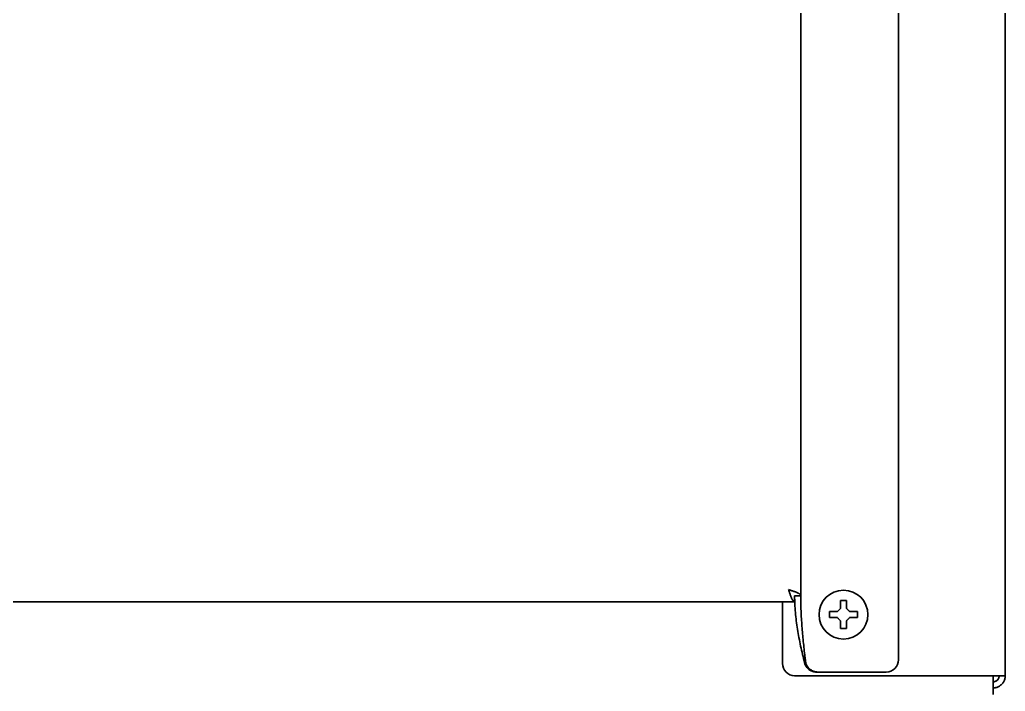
# Model space of a CAD drawing. Extents: x 5809 to 10669, y -850 to 3566.
# Drawn here: x 6519.1 to 6680.6, y 1371.4 to 1481.3 of the extents above; entities that cross this region are included whole.
import ezdxf

# ---------------------------------------------------------------- set-up
doc = ezdxf.new("R2010")
doc.units = 0
doc.header["$LTSCALE"] = 5
doc.layers.add('1', color=7, linetype='CONTINUOUS', true_color=0xffffff)

msp = doc.modelspace()

# ---------------------------------------------------------------- linework, layer by layer
at = {"layer": '1', "color": 7, "linetype": 'Continuous', "lineweight": 35}
for p, q in [((6680.57, 2073.35), (6680.57, 1373.93)), ((6647.07, 1387.03), (6647.07, 2068.68)), ((6663.07, 1376.53), (6663.07, 2066.03)), ((6647.07, 1387.03), (6646.07, 1387.03)), ((6646.07, 1386.03), (6646.07, 1387.03)), ((6342.07, 1386.03), (6646.07, 1386.03)), ((6644.07, 1386.03), (6644.07, 1375.93)), ((6651.77, 1383.93), (6651.77, 1384.43)), ((6651.77, 1383.43), (6651.77, 1383.93)), ((6656.37, 1384.43), (6656.37, 1383.93)), ((6656.37, 1383.93), (6656.37, 1383.43)), ((6646.07, 1373.93), (6678.57, 1373.93)), ((6649.67, 1374.53), (6649.89, 1374.53)), ((6661.07, 1374.53), (6649.89, 1374.53)), ((6678.57, 1372.83), (6678.57, 1373.93)), ((6678.57, 1373.93), (6680.57, 1373.93)), ((6678.57, 1370.83), (6678.57, 1372.83))]:
    msp.add_line(p, q, dxfattribs=at)
msp.add_circle((6654.07, 1383.93), 4, dxfattribs=at)
for centre, start, end in [((6646.07, 1375.93), 180, 270), ((6661.07, 1376.53), 270, 0)]:
    msp.add_arc(centre, 2, start, end, dxfattribs=at)
for points in [[(6645.07, 1388.03), (6645.1, 1387.95), (6645.14, 1387.8), (6645.22, 1387.58), (6645.29, 1387.36), (6645.36, 1387.16), (6645.43, 1386.96), (6645.5, 1386.78), (6645.57, 1386.61), (6645.64, 1386.46), (6645.72, 1386.33), (6645.79, 1386.22), (6645.86, 1386.13), (6645.93, 1386.07), (6646, 1386.03), (6646.05, 1386.03), (6646.07, 1386.03)], [(6645.07, 1388.03), (6645.15, 1388), (6645.3, 1387.95), (6645.52, 1387.88), (6645.73, 1387.81), (6645.94, 1387.74), (6646.14, 1387.67), (6646.32, 1387.6), (6646.49, 1387.53), (6646.64, 1387.45), (6646.77, 1387.38), (6646.88, 1387.31), (6646.96, 1387.24), (6647.03, 1387.17), (6647.06, 1387.1), (6647.07, 1387.05), (6647.07, 1387.03)], [(6653.57, 1384.93), (6653.57, 1384.98), (6653.57, 1385.09), (6653.57, 1385.25), (6653.57, 1385.41), (6653.57, 1385.56), (6653.57, 1385.72), (6653.57, 1385.87), (6653.57, 1386.04), (6653.57, 1386.16), (6653.57, 1386.23)], [(6653.57, 1386.23), (6653.74, 1386.23), (6654.07, 1386.23), (6654.41, 1386.23), (6654.57, 1386.23)], [(6653.07, 1384.43), (6653.1, 1384.45), (6653.14, 1384.5), (6653.22, 1384.57), (6653.29, 1384.64), (6653.36, 1384.71), (6653.43, 1384.78), (6653.5, 1384.85), (6653.55, 1384.9), (6653.57, 1384.93)], [(6654.57, 1384.93), (6654.6, 1384.9), (6654.65, 1384.85), (6654.72, 1384.78), (6654.8, 1384.7), (6654.87, 1384.63), (6654.93, 1384.56), (6655, 1384.5), (6655.05, 1384.45), (6655.07, 1384.43)], [(6655.07, 1384.43), (6655.13, 1384.43), (6655.24, 1384.43), (6655.4, 1384.43), (6655.56, 1384.43), (6655.71, 1384.43), (6655.86, 1384.43), (6656.02, 1384.43), (6656.19, 1384.43), (6656.31, 1384.43), (6656.37, 1384.43)], [(6653.07, 1383.43), (6653.02, 1383.43), (6652.91, 1383.43), (6652.75, 1383.43), (6652.59, 1383.43), (6652.43, 1383.43), (6652.28, 1383.43), (6652.13, 1383.43), (6651.96, 1383.43), (6651.84, 1383.43), (6651.77, 1383.43)], [(6653.57, 1382.93), (6653.55, 1382.95), (6653.5, 1383), (6653.42, 1383.08), (6653.35, 1383.15), (6653.28, 1383.22), (6653.21, 1383.29), (6653.14, 1383.36), (6653.1, 1383.4), (6653.07, 1383.43)], [(6655.07, 1383.43), (6655.05, 1383.4), (6655, 1383.35), (6654.93, 1383.28), (6654.86, 1383.21), (6654.79, 1383.14), (6654.72, 1383.07), (6654.64, 1383), (6654.6, 1382.95), (6654.57, 1382.93)], [(6654.57, 1382.93), (6654.57, 1382.87), (6654.57, 1382.76), (6654.57, 1382.6), (6654.57, 1382.44), (6654.57, 1382.29), (6654.57, 1382.14), (6654.57, 1381.98), (6654.57, 1381.81), (6654.57, 1381.69), (6654.57, 1381.63)], [(6654.57, 1381.63), (6654.41, 1381.63), (6654.07, 1381.63), (6653.74, 1381.63), (6653.57, 1381.63)], [(6678.57, 1371.93), (6678.65, 1371.93), (6678.81, 1371.94), (6679.05, 1371.98), (6679.28, 1372.05), (6679.5, 1372.15), (6679.71, 1372.28), (6679.9, 1372.43), (6680.07, 1372.6), (6680.22, 1372.79), (6680.35, 1372.99), (6680.45, 1373.22), (6680.52, 1373.45), (6680.56, 1373.68), (6680.57, 1373.85), (6680.57, 1373.93)]]:
    msp.add_open_spline(points, degree=3, dxfattribs=at)
for points, knots in [([(6647.7, 1376.04), (6647.58, 1376.5), (6647.47, 1376.95), (6647.26, 1377.87), (6647.15, 1378.33), (6646.95, 1379.24), (6646.86, 1379.7), (6646.69, 1380.62), (6646.6, 1381.07), (6646.46, 1381.99), (6646.39, 1382.45), (6646.28, 1383.36), (6646.23, 1383.82), (6646.15, 1384.74), (6646.12, 1385.19), (6646.08, 1386.11), (6646.07, 1386.57), (6646.07, 1387.03)], [0, 0, 0, 0, 0.125, 0.125, 0.25, 0.25, 0.375, 0.375, 0.5, 0.5, 0.625, 0.625, 0.75, 0.75, 0.875, 0.875, 1, 1, 1, 1]), ([(6647.85, 1376.28), (6647.82, 1376.53), (6647.69, 1377.61), (6647.48, 1379.53), (6647.25, 1382.03), (6647.11, 1384.53), (6647.07, 1386.19), (6647.07, 1387.03)], [0, 0, 0, 0, 0.069713, 0.302284, 0.534856, 0.767428, 1, 1, 1, 1]), ([(6654.57, 1386.23), (6654.57, 1386.02), (6654.57, 1385.81), (6654.57, 1385.49), (6654.57, 1385.38), (6654.57, 1385.15), (6654.57, 1385.04), (6654.57, 1384.93)], [0, 0, 0, 0, 0.5, 0.5, 0.75, 0.75, 1, 1, 1, 1]), ([(6651.77, 1384.43), (6651.98, 1384.43), (6652.19, 1384.43), (6652.51, 1384.43), (6652.62, 1384.43), (6652.84, 1384.43), (6652.96, 1384.43), (6653.07, 1384.43)], [0, 0, 0, 0, 0.5, 0.5, 0.75, 0.75, 1, 1, 1, 1]), ([(6653.57, 1381.63), (6653.57, 1381.83), (6653.57, 1382.04), (6653.57, 1382.36), (6653.57, 1382.47), (6653.57, 1382.7), (6653.57, 1382.81), (6653.57, 1382.93)], [0, 0, 0, 0, 0.5, 0.5, 0.75, 0.75, 1, 1, 1, 1]), ([(6656.37, 1383.43), (6656.17, 1383.43), (6655.96, 1383.43), (6655.64, 1383.43), (6655.53, 1383.43), (6655.3, 1383.43), (6655.19, 1383.43), (6655.07, 1383.43)], [0, 0, 0, 0, 0.5, 0.5, 0.75, 0.75, 1, 1, 1, 1]), ([(6648.07, 1375.28), (6648.03, 1375.33), (6647.99, 1375.39), (6647.91, 1375.51), (6647.87, 1375.57), (6647.81, 1375.7), (6647.78, 1375.76), (6647.75, 1375.87), (6647.73, 1375.9), (6647.71, 1375.97), (6647.7, 1376), (6647.7, 1376.04)], [0, 0, 0, 0, 0.25, 0.25, 0.5, 0.5, 0.75, 0.75, 0.875, 0.875, 1, 1, 1, 1]), ([(6647.85, 1376.28), (6647.86, 1376.22), (6647.88, 1376.1), (6647.91, 1375.98), (6647.95, 1375.86), (6647.97, 1375.81), (6648.02, 1375.7), (6648.04, 1375.64), (6648.07, 1375.59)], [0, 0, 0, 0, 0.25, 0.5, 0.5, 0.75, 0.75, 1, 1, 1, 1]), ([(6648.07, 1375.59), (6648.12, 1375.51), (6648.17, 1375.43), (6648.28, 1375.28), (6648.33, 1375.21), (6648.43, 1375.11), (6648.46, 1375.08), (6648.53, 1375.02), (6648.57, 1374.99), (6648.68, 1374.91), (6648.75, 1374.86), (6648.87, 1374.79), (6648.91, 1374.76), (6648.97, 1374.73), (6648.99, 1374.72), (6649.04, 1374.7), (6649.06, 1374.7), (6649.16, 1374.65), (6649.25, 1374.62), (6649.43, 1374.57), (6649.52, 1374.56), (6649.65, 1374.54), (6649.7, 1374.53), (6649.79, 1374.53), (6649.84, 1374.53), (6649.89, 1374.53)], [0, 0, 0, 0, 0.125, 0.125, 0.25, 0.25, 0.3125, 0.3125, 0.375, 0.375, 0.5, 0.5, 0.5625, 0.5625, 0.59375, 0.59375, 0.625, 0.625, 0.75, 0.75, 0.875, 0.875, 0.9375, 0.9375, 1, 1, 1, 1]), ([(6649.67, 1374.53), (6649.59, 1374.53), (6649.51, 1374.53), (6649.36, 1374.55), (6649.29, 1374.56), (6649.14, 1374.59), (6649.07, 1374.61), (6648.98, 1374.64), (6648.96, 1374.65), (6648.92, 1374.66), (6648.87, 1374.68), (6648.82, 1374.71), (6648.72, 1374.75), (6648.65, 1374.79), (6648.52, 1374.87), (6648.46, 1374.91), (6648.38, 1374.97), (6648.37, 1374.98), (6648.34, 1375.01), (6648.3, 1375.04), (6648.25, 1375.08), (6648.17, 1375.16), (6648.12, 1375.22), (6648.07, 1375.28)], [0, 0, 0, 0, 0.125, 0.125, 0.25, 0.25, 0.375, 0.375, 0.40625, 0.40625, 0.4375, 0.5, 0.5, 0.625, 0.625, 0.75, 0.75, 0.78125, 0.78125, 0.8125, 0.875, 0.875, 1, 1, 1, 1]), ([(6678.57, 1372.93), (6678.64, 1372.93), (6678.7, 1372.93), (6678.83, 1372.96), (6678.9, 1372.98), (6679.02, 1373.03), (6679.07, 1373.06), (6679.18, 1373.13), (6679.23, 1373.17), (6679.33, 1373.27), (6679.37, 1373.32), (6679.44, 1373.42), (6679.47, 1373.48), (6679.52, 1373.6), (6679.54, 1373.67), (6679.57, 1373.8), (6679.57, 1373.86), (6679.57, 1373.93)], [0, 0, 0, 0, 0.125, 0.125, 0.25, 0.25, 0.375, 0.375, 0.5, 0.5, 0.625, 0.625, 0.75, 0.75, 0.875, 0.875, 1, 1, 1, 1])]:
    msp.add_open_spline(points, degree=3, knots=knots, dxfattribs=at)

doc.saveas('drawing.dxf')
